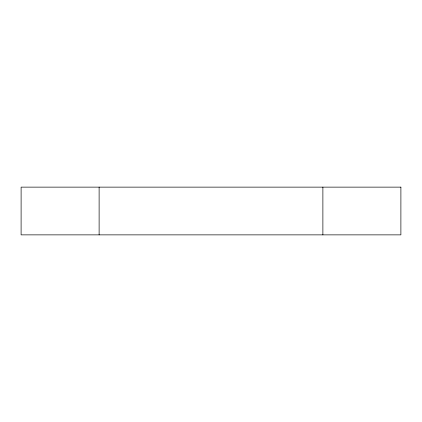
<?xml version="1.0" encoding="UTF-8"?>
<svg xmlns="http://www.w3.org/2000/svg" width="422" height="422" viewBox="0 0 422 422"><rect width="100%" height="100%" fill="white"/><g stroke="black" fill="none" stroke-linecap="round" stroke-linejoin="round"><path stroke-width="0.63" d="M322.883 187.131L322.883 234.869M99.117 187.131L99.117 234.869M400.889 187.131L21.111 187.131L21.1 234.869L400.889 234.869L400.9 187.131"/></g></svg>
